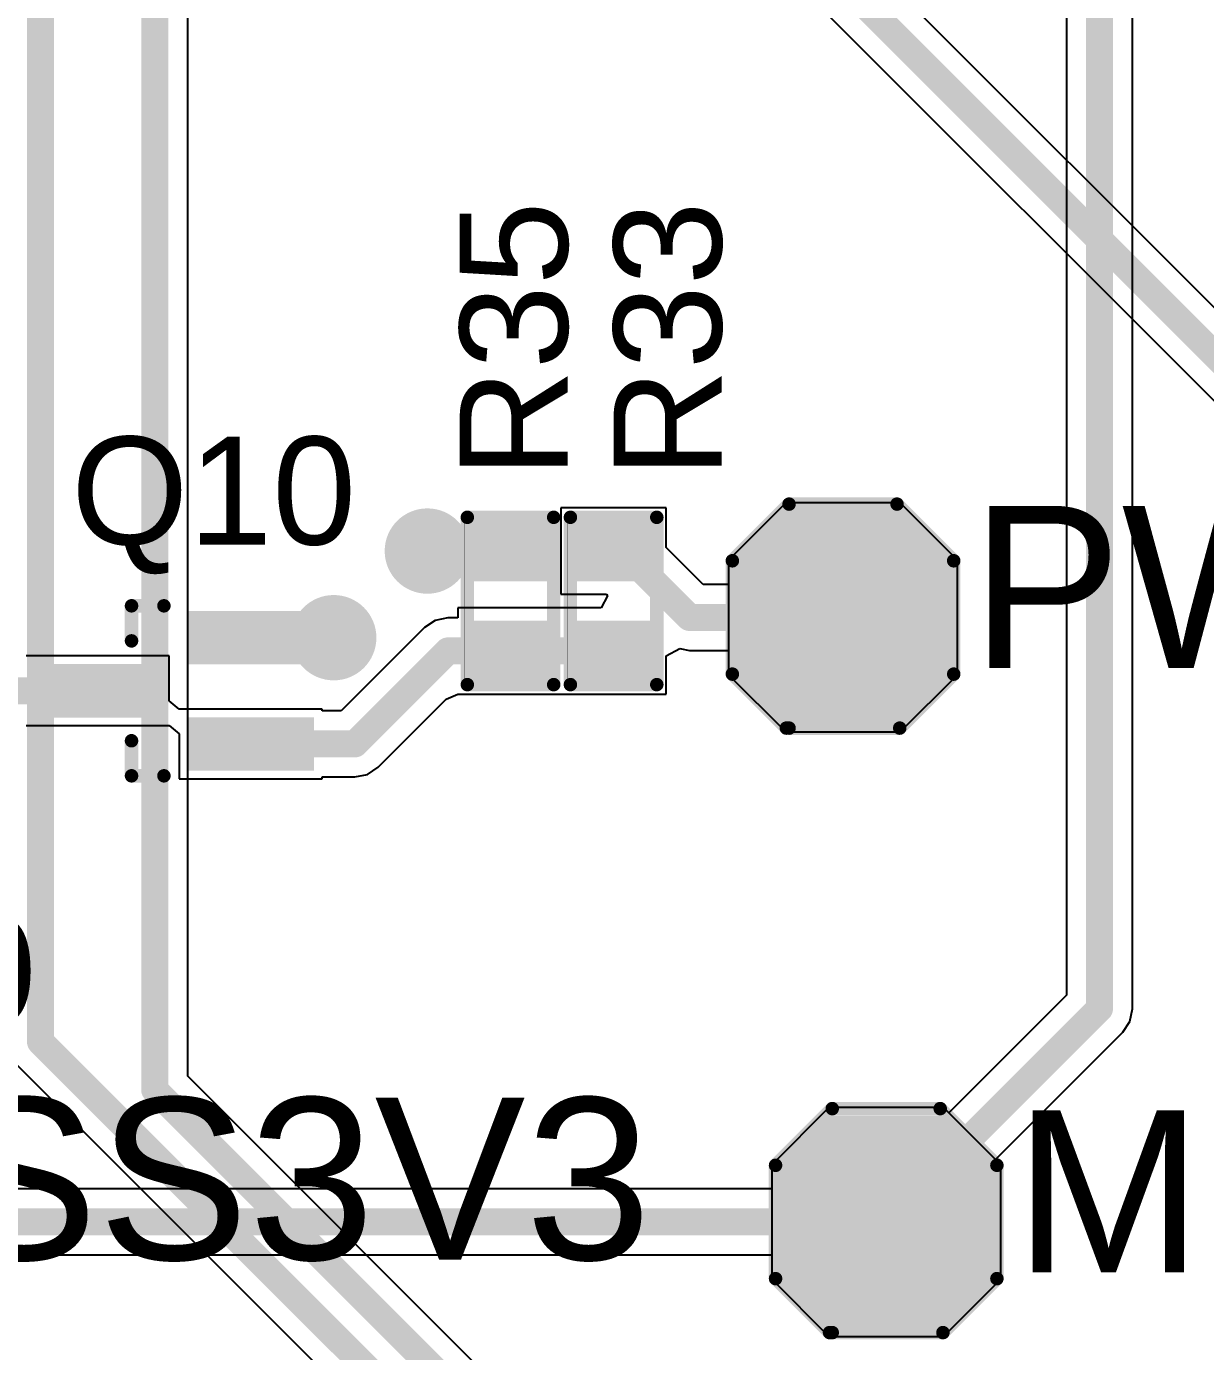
# Model space of a CAD drawing. Header units: millimetres. Extents: x -0.13 to 3.86, y -0.01 to 4.3.
# Drawn here: x 1.3525 to 1.7893, y 1.108 to 1.599 of the extents above; entities that cross this region are included whole.
import ezdxf

# ---------------------------------------------------------------- set-up
doc = ezdxf.new("R2010")
doc.units = ezdxf.units.MM
doc.header["$MEASUREMENT"] = 0
for name, color, linetype in [('BottomLayer', 5, 'Continuous'), ('BottomSolder', 6, 'Continuous'), ('MultiLayer', 9, 'Continuous'), ('PadHoleLayer', 156, 'Continuous'), ('TopLayer', 1, 'Continuous'), ('TopOverlay', 2, 'Continuous'), ('TopPaste', 8, 'Continuous'), ('TopSolder', 216, 'Continuous'), ('ViaHoleLayer', 16, 'Continuous')]:
    doc.layers.add(name, color=color, linetype=linetype)
doc.styles.add('Arial', font='arial.ttf', dxfattribs={"height": 0.2})

# ---------------------------------------------------------------- blocks, each defined once
blk = doc.blocks.new('R___0402_129')
at = {"layer": 'TopLayer'}
for points in [[(-0.027501, -0.0124991), (-0.027501, 0.0125009), (-0.009501, 0.0125009), (-0.009501, -0.0124991)], [(0.009499, -0.0124991), (0.009499, 0.0125009), (0.027499, 0.0125009), (0.027499, -0.0124991)]]:
    blk.add_hatch(color=1, dxfattribs=at).paths.add_polyline_path(points)
at = {"layer": 'TopPaste'}
for points in [[(-0.027501, -0.0124991), (-0.027501, 0.0125009), (-0.009501, 0.0125009), (-0.009501, -0.0124991)], [(0.009499, -0.0124991), (0.009499, 0.0125009), (0.027499, 0.0125009), (0.027499, -0.0124991)]]:
    blk.add_hatch(color=8, dxfattribs=at).paths.add_polyline_path(points)
at = {"layer": 'TopSolder'}
for points in [[(-0.0296664, -0.0146645), (-0.0296664, 0.0146663), (-0.0073356, 0.0146663), (-0.0073356, -0.0146645)], [(0.0073336, -0.0146645), (0.0073336, 0.0146663), (0.0296644, 0.0146663), (0.0296644, -0.0146645)]]:
    blk.add_hatch(color=216, dxfattribs=at).paths.add_polyline_path(points)
at = {"layer": 'TopOverlay'}
for points, const_width in [([(-0.031001, -0.0159991), (-0.031001, 0.0160009)], 0.005), ([(0.030999, 0.0160009), (-0.031001, 0.0160009)], 0.005), ([(0.030999, -0.0159991), (0.030999, 0.0160009)], 0.005), ([(0.030999, -0.0159991), (-0.031001, -0.0159991)], 0.005), ([(0.031999, -0.0169991), (-0.032001, -0.0169991)], 0.000127)]:
    blk.add_lwpolyline(points, dxfattribs=dict(at, const_width=const_width))
for points, const_width in [([(-0.032251, 0.0160009, 1), (-0.029751, 0.0160009, 1)], 0.0025), ([(-0.032251, 0.0160009, 1), (-0.029751, 0.0160009, 1)], 0.0025), ([(0.029749, 0.0160009, 1), (0.032249, 0.0160009, 1)], 0.0025), ([(0.029749, 0.0160009, 1), (0.032249, 0.0160009, 1)], 0.0025), ([(-0.032251, -0.0159991, 1), (-0.029751, -0.0159991, 1)], 0.0025), ([(-0.032251, -0.0159991, 1), (-0.029751, -0.0159991, 1)], 0.0025), ([(0.029749, -0.0159991, 1), (0.032249, -0.0159991, 1)], 0.0025), ([(0.029749, -0.0159991, 1), (0.032249, -0.0159991, 1)], 0.0025), ([(-0.0320327, -0.0169991, 1), (-0.0319693, -0.0169991, 1)], 6.35e-05), ([(0.0319673, -0.0169991, 1), (0.0320307, -0.0169991, 1)], 6.35e-05)]:
    blk.add_lwpolyline(points, format="xyb", close=True, dxfattribs=dict(at, const_width=const_width))
blk = doc.blocks.new('R___0402_131')
at = {"layer": 'TopLayer'}
for points in [[(-0.027501, -0.0124991), (-0.027501, 0.0125009), (-0.009501, 0.0125009), (-0.009501, -0.0124991)], [(0.009499, -0.0124991), (0.009499, 0.0125009), (0.027499, 0.0125009), (0.027499, -0.0124991)]]:
    blk.add_hatch(color=1, dxfattribs=at).paths.add_polyline_path(points)
at = {"layer": 'TopPaste'}
for points in [[(-0.027501, -0.0124991), (-0.027501, 0.0125009), (-0.009501, 0.0125009), (-0.009501, -0.0124991)], [(0.009499, -0.0124991), (0.009499, 0.0125009), (0.027499, 0.0125009), (0.027499, -0.0124991)]]:
    blk.add_hatch(color=8, dxfattribs=at).paths.add_polyline_path(points)
at = {"layer": 'TopSolder'}
for points in [[(-0.0296664, -0.0146645), (-0.0296664, 0.0146663), (-0.0073356, 0.0146663), (-0.0073356, -0.0146645)], [(0.0073336, -0.0146645), (0.0073336, 0.0146663), (0.0296644, 0.0146663), (0.0296644, -0.0146645)]]:
    blk.add_hatch(color=216, dxfattribs=at).paths.add_polyline_path(points)
at = {"layer": 'TopOverlay'}
for points, const_width in [([(-0.031001, -0.0159991), (-0.031001, 0.0160009)], 0.005), ([(0.030999, 0.0160009), (-0.031001, 0.0160009)], 0.005), ([(0.030999, -0.0159991), (0.030999, 0.0160009)], 0.005), ([(0.030999, -0.0159991), (-0.031001, -0.0159991)], 0.005), ([(0.031999, -0.0169991), (-0.032001, -0.0169991)], 0.000127)]:
    blk.add_lwpolyline(points, dxfattribs=dict(at, const_width=const_width))
for points, const_width in [([(-0.032251, 0.0160009, 1), (-0.029751, 0.0160009, 1)], 0.0025), ([(-0.032251, 0.0160009, 1), (-0.029751, 0.0160009, 1)], 0.0025), ([(0.029749, 0.0160009, 1), (0.032249, 0.0160009, 1)], 0.0025), ([(0.029749, 0.0160009, 1), (0.032249, 0.0160009, 1)], 0.0025), ([(-0.032251, -0.0159991, 1), (-0.029751, -0.0159991, 1)], 0.0025), ([(-0.032251, -0.0159991, 1), (-0.029751, -0.0159991, 1)], 0.0025), ([(0.029749, -0.0159991, 1), (0.032249, -0.0159991, 1)], 0.0025), ([(0.029749, -0.0159991, 1), (0.032249, -0.0159991, 1)], 0.0025), ([(-0.0320327, -0.0169991, 1), (-0.0319693, -0.0169991, 1)], 6.35e-05), ([(0.0319673, -0.0169991, 1), (0.0320307, -0.0169991, 1)], 6.35e-05)]:
    blk.add_lwpolyline(points, format="xyb", close=True, dxfattribs=dict(at, const_width=const_width))
blk = doc.blocks.new('MMBT2222ATT3G_165')
at = {"layer": 'TopLayer'}
for points in [[(-0.0194891, 0.0452755), (0.0194873, 0.0452755), (0.0194873, 0.0334645), (-0.0194891, 0.0334645)], [(0.0372049, 0.0255895), (0.0761813, 0.0255895), (0.0761813, 0.0137785), (0.0372049, 0.0137785)], [(-0.0194891, 0.0059055), (0.0194873, 0.0059055), (0.0194873, -0.0059055), (-0.0194891, -0.0059055)]]:
    blk.add_hatch(color=1, dxfattribs=at).paths.add_polyline_path(points)
at = {"layer": 'TopPaste'}
for points in [[(-0.0194891, 0.0452755), (0.0194873, 0.0452755), (0.0194873, 0.0334645), (-0.0194891, 0.0334645)], [(0.0372049, 0.0255895), (0.0761813, 0.0255895), (0.0761813, 0.0137785), (0.0372049, 0.0137785)], [(-0.0194891, 0.0059055), (0.0194873, 0.0059055), (0.0194873, -0.0059055), (-0.0194891, -0.0059055)]]:
    blk.add_hatch(color=8, dxfattribs=at).paths.add_polyline_path(points)
at = {"layer": 'TopSolder'}
for points in [[(-0.0234891, 0.0492755), (0.0234873, 0.0492755), (0.0234873, 0.0294645), (-0.0234891, 0.0294645)], [(0.0332049, 0.0295895), (0.0801813, 0.0295895), (0.0801813, 0.0097785), (0.0332049, 0.0097785)], [(-0.0234891, 0.0099055), (0.0234873, 0.0099055), (0.0234873, -0.0099055), (-0.0234891, -0.0099055)]]:
    blk.add_hatch(color=216, dxfattribs=at).paths.add_polyline_path(points)
at = {"layer": 'TopOverlay', "const_width": 0.005}
for points in [[(0.0440951, 0.051182), (0.0320871, 0.051182)], [(0.0440951, 0.051182), (0.0440951, 0.038188)], [(0.0440951, 0.001182), (0.0440951, -0.011812)], [(0.0440951, -0.011812), (0.0320871, -0.011812)]]:
    blk.add_lwpolyline(points, dxfattribs=at)
at = {"layer": 'TopOverlay', "const_width": 0.0025}
for points in [[(0.0308371, 0.051182, 1), (0.0333371, 0.051182, 1)], [(0.0428451, 0.051182, 1), (0.0453451, 0.051182, 1)], [(0.0428451, 0.051182, 1), (0.0453451, 0.051182, 1)], [(0.0428451, 0.038188, 1), (0.0453451, 0.038188, 1)], [(0.0428451, 0.001182, 1), (0.0453451, 0.001182, 1)], [(0.0308371, -0.011812, 1), (0.0333371, -0.011812, 1)], [(0.0428451, -0.011812, 1), (0.0453451, -0.011812, 1)], [(0.0428451, -0.011812, 1), (0.0453451, -0.011812, 1)]]:
    blk.add_lwpolyline(points, format="xyb", close=True, dxfattribs=at)
blk = doc.blocks.new('T____P______TH_1_8___H_________0_92___186')
at = {"layer": 'BottomLayer'}
blk.add_hatch(color=5, dxfattribs=at).paths.add_polyline_path([(0.017717425, 0.03543305), (-0.017715625, 0.03543305), (-0.03543215, 0.017716525), (-0.03543215, -0.017716525), (-0.017715625, -0.03543305), (0.017717425, -0.03543305), (0.03543395, -0.017716525), (0.03543395, 0.017716525)])
at = {"layer": 'BottomSolder'}
blk.add_hatch(color=6, dxfattribs=at).paths.add_polyline_path([(0.019717425, 0.03943305), (-0.019715625, 0.03943305), (-0.03943215, 0.019716525), (-0.03943215, -0.019716525), (-0.019715625, -0.03943305), (0.019717425, -0.03943305), (0.03943395, -0.019716525), (0.03943395, 0.019716525)])
at = {"layer": 'MultiLayer'}
blk.add_hatch(color=9, dxfattribs=at).paths.add_polyline_path([(0.017717425, 0.03543305), (-0.017715625, 0.03543305), (-0.03543215, 0.017716525), (-0.03543215, -0.017716525), (-0.017715625, -0.03543305), (0.017717425, -0.03543305), (0.03543395, -0.017716525), (0.03543395, 0.017716525)])
at = {"layer": 'PadHoleLayer'}
h = blk.add_hatch(color=156, dxfattribs=at)
edge = h.paths.add_edge_path()
edge.add_arc((9e-07, 0), 0.0181102, 0, 360)
at = {"layer": 'TopLayer'}
blk.add_hatch(color=1, dxfattribs=at).paths.add_polyline_path([(0.017717425, 0.03543305), (-0.017715625, 0.03543305), (-0.03543215, 0.017716525), (-0.03543215, -0.017716525), (-0.017715625, -0.03543305), (0.017717425, -0.03543305), (0.03543395, -0.017716525), (0.03543395, 0.017716525)])
at = {"layer": 'TopSolder'}
blk.add_hatch(color=216, dxfattribs=at).paths.add_polyline_path([(0.019717425, 0.03943305), (-0.019715625, 0.03943305), (-0.03943215, 0.019716525), (-0.03943215, -0.019716525), (-0.019715625, -0.03943305), (0.019717425, -0.03943305), (0.03943395, -0.019716525), (0.03943395, 0.019716525)])
at = {"layer": 'TopOverlay', "const_width": 0.005}
for points in [[(-0.0409991, 0.021), (-0.0199991, 0.042)], [(-0.0199991, 0.042), (0.0200009, 0.042)], [(0.0200009, 0.042), (0.0410009, 0.021)], [(-0.0409991, -0.021), (-0.0409991, 0.021)], [(0.0410009, -0.021), (0.0410009, 0.021)], [(-0.0409991, -0.021), (-0.0209991, -0.041)], [(0.0210009, -0.041), (0.0410009, -0.021)], [(-0.0199991, -0.041), (0.0210009, -0.041)]]:
    blk.add_lwpolyline(points, dxfattribs=at)
at = {"layer": 'TopOverlay', "const_width": 0.0025}
for points in [[(-0.0212491, 0.042, 1), (-0.0187491, 0.042, 1)], [(-0.0212491, 0.042, 1), (-0.0187491, 0.042, 1)], [(0.0187509, 0.042, 1), (0.0212509, 0.042, 1)], [(0.0187509, 0.042, 1), (0.0212509, 0.042, 1)], [(-0.0422491, 0.021, 1), (-0.0397491, 0.021, 1)], [(-0.0422491, 0.021, 1), (-0.0397491, 0.021, 1)], [(0.0397509, 0.021, 1), (0.0422509, 0.021, 1)], [(0.0397509, 0.021, 1), (0.0422509, 0.021, 1)], [(-0.0422491, -0.021, 1), (-0.0397491, -0.021, 1)], [(-0.0422491, -0.021, 1), (-0.0397491, -0.021, 1)], [(0.0397509, -0.021, 1), (0.0422509, -0.021, 1)], [(0.0397509, -0.021, 1), (0.0422509, -0.021, 1)], [(-0.0222491, -0.041, 1), (-0.0197491, -0.041, 1)], [(-0.0212491, -0.041, 1), (-0.0187491, -0.041, 1)], [(0.0197509, -0.041, 1), (0.0222509, -0.041, 1)], [(0.0197509, -0.041, 1), (0.0222509, -0.041, 1)]]:
    blk.add_lwpolyline(points, format="xyb", close=True, dxfattribs=at)
blk = doc.blocks.new('T____P______TH_1_8___H_________0_92___205')
at = {"layer": 'BottomLayer'}
blk.add_hatch(color=5, dxfattribs=at).paths.add_polyline_path([(0.017717425, 0.03543305), (-0.017715625, 0.03543305), (-0.03543215, 0.017716525), (-0.03543215, -0.017716525), (-0.017715625, -0.03543305), (0.017717425, -0.03543305), (0.03543395, -0.017716525), (0.03543395, 0.017716525)])
at = {"layer": 'BottomSolder'}
blk.add_hatch(color=6, dxfattribs=at).paths.add_polyline_path([(0.019717425, 0.03943305), (-0.019715625, 0.03943305), (-0.03943215, 0.019716525), (-0.03943215, -0.019716525), (-0.019715625, -0.03943305), (0.019717425, -0.03943305), (0.03943395, -0.019716525), (0.03943395, 0.019716525)])
at = {"layer": 'MultiLayer'}
blk.add_hatch(color=9, dxfattribs=at).paths.add_polyline_path([(0.017717425, 0.03543305), (-0.017715625, 0.03543305), (-0.03543215, 0.017716525), (-0.03543215, -0.017716525), (-0.017715625, -0.03543305), (0.017717425, -0.03543305), (0.03543395, -0.017716525), (0.03543395, 0.017716525)])
at = {"layer": 'PadHoleLayer'}
h = blk.add_hatch(color=156, dxfattribs=at)
edge = h.paths.add_edge_path()
edge.add_arc((9e-07, 0), 0.0181102, 0, 360)
at = {"layer": 'TopLayer'}
blk.add_hatch(color=1, dxfattribs=at).paths.add_polyline_path([(0.017717425, 0.03543305), (-0.017715625, 0.03543305), (-0.03543215, 0.017716525), (-0.03543215, -0.017716525), (-0.017715625, -0.03543305), (0.017717425, -0.03543305), (0.03543395, -0.017716525), (0.03543395, 0.017716525)])
at = {"layer": 'TopSolder'}
blk.add_hatch(color=216, dxfattribs=at).paths.add_polyline_path([(0.019717425, 0.03943305), (-0.019715625, 0.03943305), (-0.03943215, 0.019716525), (-0.03943215, -0.019716525), (-0.019715625, -0.03943305), (0.019717425, -0.03943305), (0.03943395, -0.019716525), (0.03943395, 0.019716525)])
at = {"layer": 'TopOverlay', "const_width": 0.005}
for points in [[(-0.0409991, 0.021), (-0.0199991, 0.042)], [(-0.0199991, 0.042), (0.0200009, 0.042)], [(0.0200009, 0.042), (0.0410009, 0.021)], [(-0.0409991, -0.021), (-0.0409991, 0.021)], [(0.0410009, -0.021), (0.0410009, 0.021)], [(-0.0409991, -0.021), (-0.0209991, -0.041)], [(0.0210009, -0.041), (0.0410009, -0.021)], [(-0.0199991, -0.041), (0.0210009, -0.041)]]:
    blk.add_lwpolyline(points, dxfattribs=at)
at = {"layer": 'TopOverlay', "const_width": 0.0025}
for points in [[(-0.0212491, 0.042, 1), (-0.0187491, 0.042, 1)], [(-0.0212491, 0.042, 1), (-0.0187491, 0.042, 1)], [(0.0187509, 0.042, 1), (0.0212509, 0.042, 1)], [(0.0187509, 0.042, 1), (0.0212509, 0.042, 1)], [(-0.0422491, 0.021, 1), (-0.0397491, 0.021, 1)], [(-0.0422491, 0.021, 1), (-0.0397491, 0.021, 1)], [(0.0397509, 0.021, 1), (0.0422509, 0.021, 1)], [(0.0397509, 0.021, 1), (0.0422509, 0.021, 1)], [(-0.0422491, -0.021, 1), (-0.0397491, -0.021, 1)], [(-0.0422491, -0.021, 1), (-0.0397491, -0.021, 1)], [(0.0397509, -0.021, 1), (0.0422509, -0.021, 1)], [(0.0397509, -0.021, 1), (0.0422509, -0.021, 1)], [(-0.0222491, -0.041, 1), (-0.0197491, -0.041, 1)], [(-0.0212491, -0.041, 1), (-0.0187491, -0.041, 1)], [(0.0197509, -0.041, 1), (0.0222509, -0.041, 1)], [(0.0197509, -0.041, 1), (0.0222509, -0.041, 1)]]:
    blk.add_lwpolyline(points, format="xyb", close=True, dxfattribs=at)

msp = doc.modelspace()

# ---------------------------------------------------------------- hatches: boundary and pattern name
at = {"layer": 'BottomLayer'}
h = msp.add_hatch(color=5, dxfattribs=at)
edge = h.paths.add_edge_path()
edge.add_arc((1.501, 1.404606), 0.011811, 0, 360)
h = msp.add_hatch(color=5, dxfattribs=at)
edge = h.paths.add_edge_path()
edge.add_arc((1.4663118, 1.3725), 0.011811, 0, 360)
at = {"layer": 'BottomSolder'}
h = msp.add_hatch(color=6, dxfattribs=at)
edge = h.paths.add_edge_path()
edge.add_arc((1.501, 1.404606), 0.015811, 0, 360)
h = msp.add_hatch(color=6, dxfattribs=at)
edge = h.paths.add_edge_path()
edge.add_arc((1.4663118, 1.3725), 0.015811, 0, 360)
at = {"layer": 'TopLayer'}
h = msp.add_hatch(color=1, dxfattribs=at)
edge = h.paths.add_edge_path()
edge.add_arc((1.501, 1.404606), 0.011811, 0, 360)
h = msp.add_hatch(color=1, dxfattribs=at)
edge = h.paths.add_edge_path()
edge.add_arc((1.4663118, 1.3725), 0.011811, 0, 360)
at = {"layer": 'ViaHoleLayer'}
h = msp.add_hatch(color=16, dxfattribs=at)
edge = h.paths.add_edge_path()
edge.add_arc((1.501, 1.404606), 0.0059055, 0, 360)
h = msp.add_hatch(color=16, dxfattribs=at)
edge = h.paths.add_edge_path()
edge.add_arc((1.4663118, 1.3725), 0.0059055, 0, 360)

# ---------------------------------------------------------------- linework, layer by layer
at = {"layer": 'BottomLayer'}
for p, q in [((1.7377649, 1.9806323), (1.7377649, 1.240067)), ((1.7622351, 1.2349991), (1.7622351, 1.9806323)), ((1.4122351, 1.2100088), (1.4122351, 1.9714439)), ((1.6337844, 1.422433), (1.6125679, 1.4012165)), ((1.6762174, 1.422433), (1.6337844, 1.422433)), ((1.6974339, 1.4012165), (1.6762174, 1.422433)), ((1.6125679, 1.4012165), (1.6125679, 1.3587835)), ((1.6974339, 1.3587835), (1.6974339, 1.4012165)), ((1.6125679, 1.3587835), (1.6337844, 1.337567)), ((1.6762174, 1.337567), (1.6974339, 1.3587835)), ((1.6337844, 1.337567), (1.6762174, 1.337567)), ((1.7377649, 1.240067), (1.6941741, 1.1964762)), ((1.7613038, 1.2303169), (1.7622351, 1.2349991)), ((1.7586515, 1.2263476), (1.7613038, 1.2303169)), ((1.7114771, 1.1791732), (1.7586515, 1.2263476)), ((1.3490207, 1.214112), (1.8637658, 0.6993669)), ((1.9346524, 0.6875915), (1.4122351, 1.2100088)), ((1.6497844, 1.198433), (1.6285679, 1.1772165)), ((1.6922174, 1.198433), (1.6497844, 1.198433)), ((1.6941741, 1.1964762), (1.6922174, 1.198433)), ((1.7134339, 1.1772165), (1.7114771, 1.1791732)), ((1.6285679, 1.1772165), (1.6285679, 1.1347835)), ((1.7134339, 1.1347835), (1.7134339, 1.1772165)), ((1.6285679, 1.1347835), (1.6497844, 1.113567)), ((1.6922174, 1.113567), (1.7134339, 1.1347835)), ((1.6497844, 1.113567), (1.6922174, 1.113567))]:
    msp.add_line(p, q, dxfattribs=at)
at = {"layer": 'BottomLayer', "const_width": 0.01}
for points in [[(1.75, 1.2349991), (1.75, 1.995)], [(1.3576722, 1.2227635), (1.3576722, 1.986)], [(1.4, 1.2049409), (1.4, 1.9858116)], [(1.6710009, 1.156), (1.75, 1.2349991)], [(1.3576722, 1.2227635), (1.8760009, 0.7044348)], [(1.4, 1.2049409), (1.9260009, 0.67894)]]:
    msp.add_lwpolyline(points, dxfattribs=at)
at = {"layer": 'BottomLayer', "const_width": 0.005}
for points in [[(1.7475, 1.2349991, 1), (1.7525, 1.2349991, 1)], [(1.7475, 1.2349991, 1), (1.7525, 1.2349991, 1)], [(1.3551722, 1.2227635, 1), (1.3601722, 1.2227635, 1)], [(1.3551722, 1.2227635, 1), (1.3601722, 1.2227635, 1)], [(1.3975, 1.2049409, 1), (1.4025, 1.2049409, 1)], [(1.3975, 1.2049409, 1), (1.4025, 1.2049409, 1)], [(1.6685009, 1.156, 1), (1.6735009, 1.156, 1)]]:
    msp.add_lwpolyline(points, format="xyb", close=True, dxfattribs=at)
at = {"layer": 'TopLayer'}
for p, q in [((1.3619321, 1.8907649), (2.2987649, 0.9539321)), ((2.3176679, 0.9696351), (1.5457334, 1.7415696)), ((1.5895009, 1.420606), (1.5505009, 1.420606)), ((1.5505009, 1.420606), (1.5505009, 1.388606)), ((1.5895009, 1.405909), (1.5895009, 1.420606)), ((1.6337844, 1.422433), (1.6125679, 1.4012165)), ((1.6762174, 1.422433), (1.6337844, 1.422433)), ((1.6974339, 1.4012165), (1.6762174, 1.422433)), ((1.6031748, 1.3922351), (1.5895009, 1.405909)), ((1.6125679, 1.4012165), (1.6125679, 1.3922351)), ((1.6974339, 1.3587835), (1.6974339, 1.4012165)), ((1.6125679, 1.3922351), (1.6031748, 1.3922351)), ((1.5505009, 1.388606), (1.5673241, 1.388606)), ((1.5677185, 1.3880157), (1.5653615, 1.383606)), ((1.5673241, 1.388606), (1.5677185, 1.3880157)), ((1.508606, 1.3798411), (1.5039238, 1.3789098)), ((1.5123109, 1.3798411), (1.508606, 1.3798411)), ((1.5653615, 1.383606), (1.5123109, 1.383606)), ((1.5123109, 1.383606), (1.5123109, 1.3798411)), ((1.4999545, 1.3762575), (1.4690621, 1.3453651)), ((1.5039238, 1.3789098), (1.4999545, 1.3762575)), ((1.4052951, 1.3657215), (1.3523187, 1.3657215)), ((1.4052951, 1.3491315), (1.4052951, 1.3657215)), ((1.5895009, 1.3657622), (1.594501, 1.3684821)), ((1.5895009, 1.351606), (1.5895009, 1.3657622)), ((1.594501, 1.3684821), (1.5981069, 1.3677649)), ((1.5981069, 1.3677649), (1.6125679, 1.3677649)), ((1.6125679, 1.3677649), (1.6125679, 1.3587835)), ((1.6125679, 1.3587835), (1.6337844, 1.337567)), ((1.6762174, 1.337567), (1.6974339, 1.3587835)), ((1.5080117, 1.3497087), (1.512311, 1.3516058)), ((1.512311, 1.3516059), (1.5123111, 1.351606)), ((1.512311, 1.3516058), (1.512311, 1.3516059)), ((1.5123111, 1.351606), (1.5895009, 1.351606)), ((1.4090127, 1.3460356), (1.4052951, 1.3491315)), ((1.4102952, 1.3460355), (1.4090127, 1.3460356)), ((1.4619891, 1.3460355), (1.4102952, 1.3460355)), ((1.4619891, 1.3453651), (1.4619891, 1.3460355)), ((1.4690621, 1.3453651), (1.4619891, 1.3453651)), ((1.4827815, 1.3244785), (1.5080117, 1.3497087)), ((1.3523187, 1.3399105), (1.4040126, 1.3399105)), ((1.4040126, 1.3399105), (1.4052951, 1.3399104)), ((1.4052951, 1.3399104), (1.4090127, 1.3368145)), ((1.4090127, 1.3368145), (1.4090127, 1.3202245)), ((1.6337844, 1.337567), (1.6762174, 1.337567)), ((1.4619891, 1.3202245), (1.4619891, 1.3208949)), ((1.4619891, 1.3208949), (1.47413, 1.3208949)), ((1.47413, 1.3208949), (1.4788122, 1.3218262)), ((1.4788122, 1.3218262), (1.4827815, 1.3244785)), ((1.4090127, 1.3202245), (1.4619891, 1.3202245)), ((1.6497844, 1.198433), (1.6285679, 1.1772165)), ((1.6922174, 1.198433), (1.6497844, 1.198433)), ((1.7134339, 1.1772165), (1.6922174, 1.198433)), ((1.6285679, 1.1772165), (1.6285679, 1.1682351)), ((1.7134339, 1.1347835), (1.7134339, 1.1772165)), ((1.6285679, 1.1682351), (1.344, 1.1682351)), ((1.349068, 1.1437649), (1.6285679, 1.1437649)), ((1.6285679, 1.1437649), (1.6285679, 1.1347835)), ((1.6285679, 1.1347835), (1.6497844, 1.113567)), ((1.6922174, 1.113567), (1.7134339, 1.1347835)), ((1.6497844, 1.113567), (1.6922174, 1.113567))]:
    msp.add_line(p, q, dxfattribs=at)
for points, const_width in [([(1.367, 1.903), (2.311, 0.959)], 0.01), ([(1.501, 1.404606), (1.5318109, 1.404606)], 0.012), ([(1.5700009, 1.404606), (1.5735009, 1.404606)], 0.01), ([(1.5735009, 1.404606), (1.5981069, 1.38)], 0.01), ([(1.5981069, 1.38), (1.6550009, 1.38)], 0.01), ([(1.4355009, 1.3725), (1.4663118, 1.3725)], 0.012), ([(1.47413, 1.33313), (1.508606, 1.367606)], 0.01), ([(1.508606, 1.367606), (1.5318109, 1.367606)], 0.01), ([(1.5318109, 1.367606), (1.5700009, 1.367606)], 0.01), ([(1.330184, 1.352816), (1.3788069, 1.352816)], 0.01), ([(1.4355009, 1.33313), (1.47413, 1.33313)], 0.01), ([(1.344, 1.156), (1.6710009, 1.156)], 0.01)]:
    msp.add_lwpolyline(points, dxfattribs=dict(at, const_width=const_width))
for points, const_width in [([(1.498, 1.404606, 1), (1.504, 1.404606, 1)], 0.006), ([(1.5288109, 1.404606, 1), (1.5348109, 1.404606, 1)], 0.006), ([(1.5675009, 1.404606, 1), (1.5725009, 1.404606, 1)], 0.005), ([(1.5710009, 1.404606, 1), (1.5760009, 1.404606, 1)], 0.005), ([(1.5710009, 1.404606, 1), (1.5760009, 1.404606, 1)], 0.005), ([(1.5956069, 1.38, 1), (1.6006069, 1.38, 1)], 0.005), ([(1.5956069, 1.38, 1), (1.6006069, 1.38, 1)], 0.005), ([(1.6525009, 1.38, 1), (1.6575009, 1.38, 1)], 0.005), ([(1.4325009, 1.3725, 1), (1.4385009, 1.3725, 1)], 0.006), ([(1.4633118, 1.3725, 1), (1.4693118, 1.3725, 1)], 0.006), ([(1.506106, 1.367606, 1), (1.511106, 1.367606, 1)], 0.005), ([(1.506106, 1.367606, 1), (1.511106, 1.367606, 1)], 0.005), ([(1.5293109, 1.367606, 1), (1.5343109, 1.367606, 1)], 0.005), ([(1.5293109, 1.367606, 1), (1.5343109, 1.367606, 1)], 0.005), ([(1.5675009, 1.367606, 1), (1.5725009, 1.367606, 1)], 0.005), ([(1.3763069, 1.352816, 1), (1.3813069, 1.352816, 1)], 0.005), ([(1.4330009, 1.33313, 1), (1.4380009, 1.33313, 1)], 0.005), ([(1.47163, 1.33313, 1), (1.47663, 1.33313, 1)], 0.005), ([(1.47163, 1.33313, 1), (1.47663, 1.33313, 1)], 0.005), ([(1.6685009, 1.156, 1), (1.6735009, 1.156, 1)], 0.005)]:
    msp.add_lwpolyline(points, format="xyb", close=True, dxfattribs=dict(at, const_width=const_width))

# ---------------------------------------------------------------- block references
for name, p in [('T____P______TH_1_8___H_________0_92___186', (1.655, 1.38)), ('T____P______TH_1_8___H_________0_92___205', (1.671, 1.156))]:
    msp.add_blockref(name, p)
for name, p, rotation in [('R___0402_129', (1.53181, 1.386105), 270), ('R___0402_131', (1.57, 1.386105), 270), ('MMBT2222ATT3G_165', (1.4355, 1.3725), 180)]:
    msp.add_blockref(name, p, dxfattribs=dict(rotation=rotation))

# ---------------------------------------------------------------- texts
at = {"layer": 'TopOverlay', "style": 'Arial'}
for s, p in [('R35', (1.5529935, 1.4316839)), ('R33', (1.6099935, 1.4316839))]:
    msp.add_text(s, height=0.04, rotation=90, dxfattribs=at).set_placement(p)
for s, height, p in [('Q10', 0.04, (1.3690162, 1.4070065)), ('PWREN', 0.06, (1.7023259, 1.361325)), ('C30', 0.04, (1.2536839, 1.2290065)), ('GNSS3V3', 0.06, (1.1973259, 1.142027)), ('MBPWREN', 0.06, (1.7183259, 1.137325))]:
    msp.add_text(s, height=height, dxfattribs=at).set_placement(p)

doc.saveas('drawing.dxf')
